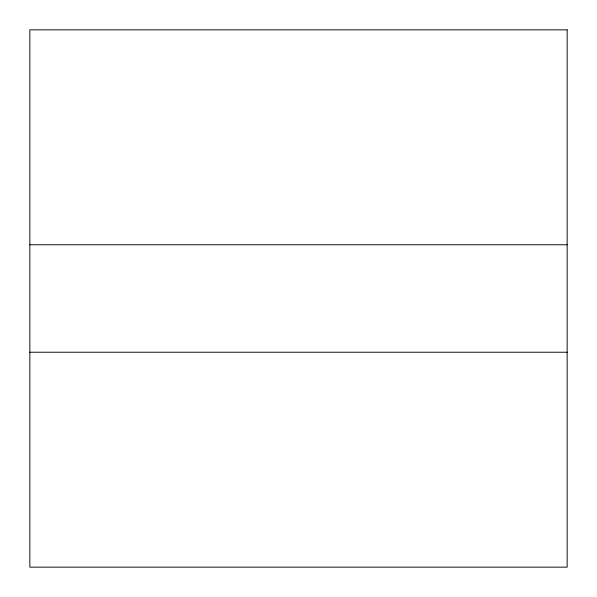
<?xml version="1.0" encoding="UTF-8"?>
<svg xmlns="http://www.w3.org/2000/svg" width="597" height="597" viewBox="0 0 597 597"><rect width="100%" height="100%" fill="white"/><g stroke="black" fill="none" stroke-linecap="round" stroke-linejoin="round"><path stroke-width="0.9" d="M29.85 244.77L567.15 244.77M29.85 352.23L567.15 352.23M567.15 29.85L29.85 29.85L29.85 567.15L567.15 567.15L567.15 29.85"/></g></svg>
